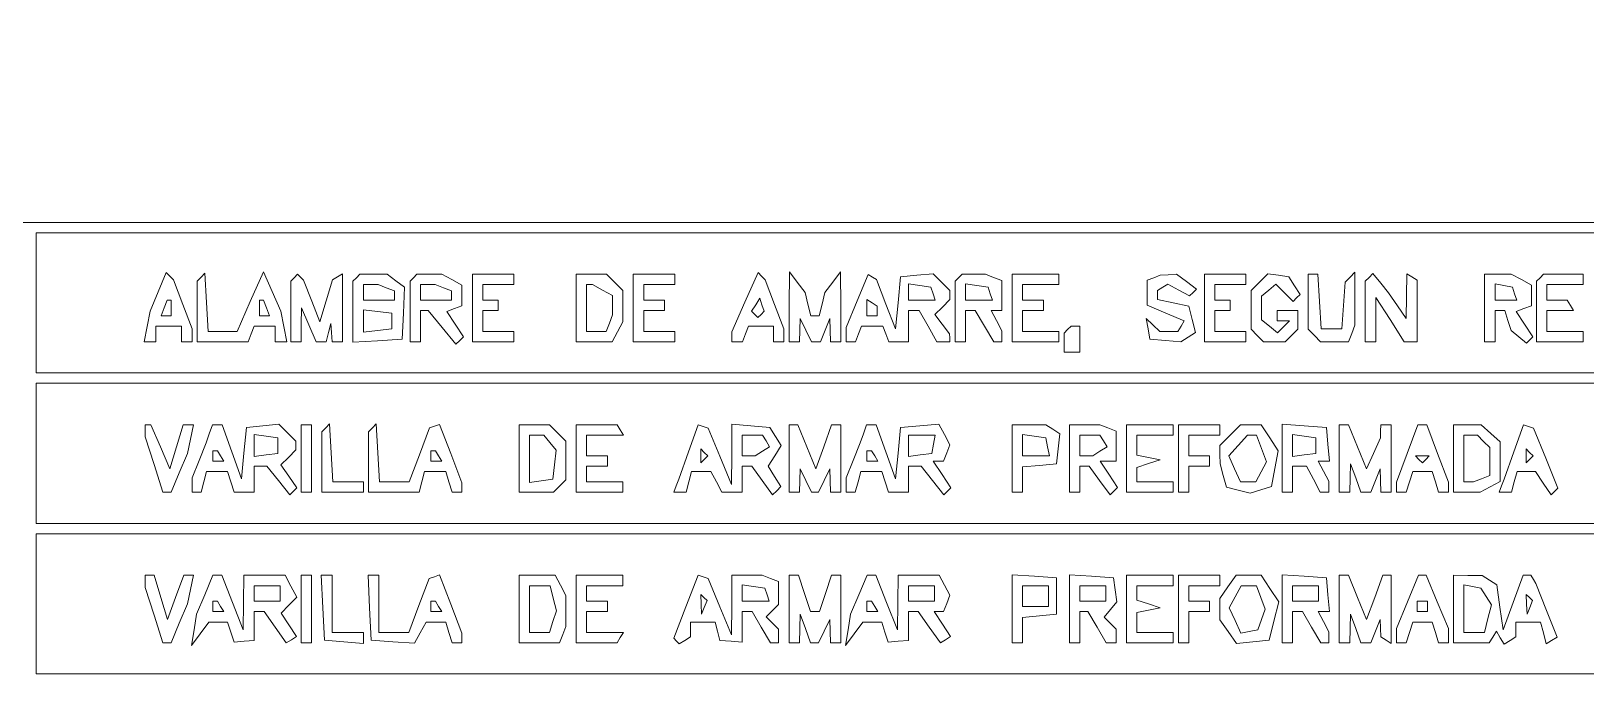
# Paper-space layout 'AN-02-DGE-008' of a CAD drawing. Header units: metres, sheet in millimetres. Extents: x 12 to 193, y 4 to 291.
# Drawn here: x 61.23 to 97.92, y 118.15 to 133.32 of the extents above; entities that cross this region are included whole.
import ezdxf

# ---------------------------------------------------------------- set-up
doc = ezdxf.new("R2010")
doc.units = ezdxf.units.M
doc.layers.add('DGE_CONTORNOS', color=7, linetype='Continuous', lineweight=0)
doc.layers.add('DGE_DATOS', color=7, linetype='Continuous', lineweight=0)

# ---------------------------------------------------------------- blocks, each defined once
blk = doc.blocks.new('LP_REF_DGE_MT_008')
at = {"layer": 'DGE_CONTORNOS'}
for points in [[(193.172, 202.497), (193.172, 134.689), (186.985, 134.689), (180.798, 134.689), (180.798, 131.749), (180.798, 128.809), (111.824, 128.809), (42.85, 128.809), (42.85, 199.557), (42.85, 270.305), (118.011, 270.305), (193.172, 270.305)], [(180.798, 126.91), (180.798, 125.256), (121.074, 125.256), (61.35, 125.256), (61.35, 126.91), (61.35, 128.564), (121.074, 128.564), (180.798, 128.564)], [(64.226, 127.167), (64.036, 126.713), (63.964, 126.352), (63.892, 125.991), (64.03, 125.991), (64.167, 125.991), (64.167, 126.175), (64.167, 126.359), (64.474, 126.359), (64.78, 126.359), (64.78, 126.175), (64.78, 125.991), (64.903, 125.991), (65.025, 125.991), (65.025, 126.144), (65.025, 126.298), (64.806, 126.874), (64.587, 127.45), (64.501, 127.536), (64.416, 127.622)], [(65.239, 127.513), (65.148, 127.421), (65.148, 126.706), (65.148, 125.991), (65.747, 125.991), (66.346, 125.991), (66.417, 126.175), (66.488, 126.359), (66.736, 126.359), (66.985, 126.359), (66.985, 126.175), (66.985, 125.991), (67.123, 125.991), (67.261, 125.991), (67.189, 126.352), (67.117, 126.713), (66.913, 127.179), (66.709, 127.645), (66.4, 126.941), (66.09, 126.236), (65.747, 126.236), (65.405, 126.236), (65.368, 126.921), (65.331, 127.606)], [(67.434, 127.502), (67.353, 127.421), (67.353, 126.706), (67.353, 125.991), (67.475, 125.991), (67.598, 125.991), (67.603, 126.389), (67.607, 126.788), (67.78, 126.389), (67.954, 125.991), (68.073, 125.991), (68.192, 125.991), (68.248, 126.206), (68.304, 126.42), (68.319, 126.206), (68.333, 125.991), (68.455, 125.991), (68.578, 125.991), (68.578, 126.795), (68.578, 127.598), (68.459, 127.525), (68.34, 127.451), (68.191, 126.956), (68.043, 126.46), (67.851, 126.951), (67.659, 127.441), (67.588, 127.512), (67.516, 127.584)], [(68.905, 127.502), (68.823, 127.421), (68.823, 126.699), (68.823, 125.978), (69.405, 126.015), (69.987, 126.053), (70.012, 126.665), (70.037, 127.278), (69.835, 127.431), (69.634, 127.584), (69.31, 127.584), (68.986, 127.584)], [(69.609, 127.265), (69.803, 127.19), (69.803, 127.081), (69.803, 126.971), (69.435, 126.971), (69.068, 126.971), (69.068, 127.155), (69.068, 127.339), (69.242, 127.339), (69.415, 127.339)], [(70.252, 127.502), (70.171, 127.421), (70.171, 126.706), (70.171, 125.991), (70.293, 125.991), (70.416, 125.991), (70.416, 126.359), (70.416, 126.726), (70.507, 126.727), (70.599, 126.729), (70.927, 126.33), (71.254, 125.932), (71.342, 126.019), (71.429, 126.106), (71.233, 126.405), (71.037, 126.704), (71.217, 126.772), (71.396, 126.841), (71.396, 127.086), (71.396, 127.33), (71.159, 127.457), (70.922, 127.584), (70.628, 127.584), (70.334, 127.584)], [(70.957, 127.265), (71.151, 127.19), (71.151, 127.081), (71.151, 126.971), (70.783, 126.971), (70.416, 126.971), (70.416, 127.155), (70.416, 127.339), (70.589, 127.339), (70.763, 127.339)], [(71.641, 126.788), (71.641, 125.991), (72.131, 125.991), (72.621, 125.991), (72.621, 126.114), (72.621, 126.236), (72.253, 126.236), (71.886, 126.236), (71.886, 126.481), (71.886, 126.726), (72.069, 126.726), (72.253, 126.726), (72.253, 126.849), (72.253, 126.971), (72.069, 126.971), (71.886, 126.971), (71.886, 127.155), (71.886, 127.339), (72.253, 127.339), (72.621, 127.339), (72.621, 127.461), (72.621, 127.584), (72.131, 127.584), (71.641, 127.584)], [(74.091, 126.788), (74.091, 125.991), (74.515, 125.991), (74.94, 125.991), (75.067, 126.228), (75.194, 126.465), (75.194, 126.832), (75.194, 127.199), (75.001, 127.391), (74.808, 127.584), (74.45, 127.584), (74.091, 127.584)], [(74.712, 127.212), (74.949, 127.085), (74.949, 126.855), (74.949, 126.624), (74.874, 126.43), (74.8, 126.236), (74.568, 126.236), (74.336, 126.236), (74.336, 126.788), (74.336, 127.339), (74.405, 127.339), (74.475, 127.339)], [(75.439, 126.788), (75.439, 125.991), (75.929, 125.991), (76.419, 125.991), (76.419, 126.114), (76.419, 126.236), (76.051, 126.236), (75.684, 126.236), (75.684, 126.481), (75.684, 126.726), (75.929, 126.726), (76.174, 126.726), (76.174, 126.849), (76.174, 126.971), (75.929, 126.971), (75.684, 126.971), (75.684, 127.155), (75.684, 127.339), (76.051, 127.339), (76.419, 127.339), (76.419, 127.461), (76.419, 127.584), (75.929, 127.584), (75.439, 127.584)], [(78.074, 126.925), (77.766, 126.229), (77.766, 126.11), (77.766, 125.991), (77.893, 125.991), (78.019, 125.991), (78.09, 126.175), (78.16, 126.359), (78.453, 126.359), (78.746, 126.359), (78.746, 126.175), (78.746, 125.991), (78.869, 125.991), (78.991, 125.991), (78.991, 126.144), (78.991, 126.298), (78.772, 126.874), (78.553, 127.45), (78.468, 127.536), (78.382, 127.622)], [(79.118, 126.818), (79.114, 125.991), (79.236, 125.991), (79.359, 125.991), (79.367, 126.267), (79.376, 126.543), (79.508, 126.267), (79.641, 125.991), (79.749, 125.991), (79.857, 125.991), (79.968, 126.267), (80.078, 126.543), (80.086, 126.267), (80.094, 125.991), (80.217, 125.991), (80.339, 125.991), (80.335, 126.818), (80.331, 127.645), (80.146, 127.4), (79.961, 127.155), (79.892, 126.879), (79.822, 126.604), (79.726, 126.604), (79.631, 126.604), (79.561, 126.879), (79.492, 127.155), (79.307, 127.4), (79.122, 127.645)], [(80.722, 126.953), (80.462, 126.326), (80.462, 126.159), (80.462, 125.991), (80.571, 125.991), (80.68, 125.991), (80.751, 126.175), (80.821, 126.359), (81.074, 126.359), (81.327, 126.359), (81.397, 126.175), (81.468, 125.991), (81.7, 125.991), (81.932, 125.991), (81.932, 126.359), (81.932, 126.726), (82.06, 126.726), (82.188, 126.726), (82.397, 126.36), (82.605, 125.993), (82.759, 125.992), (82.912, 125.991), (82.908, 126.083), (82.904, 126.175), (82.73, 126.404), (82.557, 126.634), (82.734, 126.811), (82.912, 126.989), (82.912, 127.094), (82.912, 127.199), (82.713, 127.398), (82.513, 127.597), (82.131, 127.56), (81.748, 127.523), (81.687, 126.91), (81.625, 126.298), (81.401, 126.878), (81.177, 127.459), (81.08, 127.519), (80.982, 127.579)], [(82.514, 127.125), (82.565, 126.971), (82.248, 126.971), (81.932, 126.971), (81.932, 127.164), (81.932, 127.356), (82.198, 127.317), (82.464, 127.278)], [(83.116, 127.502), (83.034, 127.421), (83.034, 126.706), (83.034, 125.991), (83.157, 125.991), (83.279, 125.991), (83.279, 126.359), (83.279, 126.726), (83.395, 126.726), (83.51, 126.726), (83.728, 126.359), (83.945, 125.991), (84.041, 125.991), (84.137, 125.991), (84.137, 126.122), (84.137, 126.252), (84.01, 126.489), (83.883, 126.726), (84.01, 126.726), (84.137, 126.726), (84.137, 127.081), (84.137, 127.435), (83.943, 127.51), (83.749, 127.584), (83.473, 127.584), (83.198, 127.584)], [(83.862, 127.125), (83.912, 126.971), (83.596, 126.971), (83.279, 126.971), (83.279, 127.164), (83.279, 127.356), (83.545, 127.317), (83.811, 127.278)], [(84.382, 126.788), (84.382, 125.991), (84.933, 125.991), (85.484, 125.991), (85.484, 126.114), (85.484, 126.236), (85.056, 126.236), (84.627, 126.236), (84.627, 126.481), (84.627, 126.726), (84.872, 126.726), (85.117, 126.726), (85.117, 126.849), (85.117, 126.971), (84.872, 126.971), (84.627, 126.971), (84.627, 127.155), (84.627, 127.339), (85.056, 127.339), (85.484, 127.339), (85.484, 127.461), (85.484, 127.584), (84.933, 127.584), (84.382, 127.584)], [(87.72, 127.503), (87.567, 127.441), (87.567, 127.147), (87.567, 126.852), (88.005, 126.669), (88.442, 126.486), (88.365, 126.361), (88.288, 126.236), (88.075, 126.236), (87.861, 126.236), (87.702, 126.389), (87.543, 126.543), (87.587, 126.298), (87.63, 126.053), (87.997, 126.021), (88.364, 125.989), (88.533, 126.099), (88.703, 126.21), (88.625, 126.52), (88.548, 126.829), (88.18, 126.91), (87.812, 126.991), (87.812, 127.096), (87.812, 127.202), (87.932, 127.276), (88.052, 127.35), (88.31, 127.212), (88.568, 127.074), (88.649, 127.155), (88.731, 127.236), (88.493, 127.41), (88.255, 127.584), (88.064, 127.574), (87.873, 127.565)], [(88.915, 126.788), (88.915, 125.991), (89.405, 125.991), (89.895, 125.991), (89.895, 126.114), (89.895, 126.236), (89.527, 126.236), (89.16, 126.236), (89.16, 126.481), (89.16, 126.726), (89.344, 126.726), (89.527, 126.726), (89.527, 126.849), (89.527, 126.971), (89.344, 126.971), (89.16, 126.971), (89.16, 127.155), (89.16, 127.339), (89.527, 127.339), (89.895, 127.339), (89.895, 127.461), (89.895, 127.584), (89.405, 127.584), (88.915, 127.584)], [(90.216, 127.398), (90.017, 127.199), (90.017, 126.742), (90.017, 126.285), (90.164, 126.138), (90.311, 125.991), (90.569, 125.991), (90.826, 125.991), (90.973, 126.138), (91.12, 126.285), (91.12, 126.506), (91.12, 126.726), (90.875, 126.726), (90.63, 126.726), (90.63, 126.604), (90.63, 126.481), (90.777, 126.481), (90.924, 126.481), (90.782, 126.34), (90.64, 126.198), (90.451, 126.355), (90.262, 126.511), (90.262, 126.788), (90.262, 127.064), (90.433, 127.206), (90.604, 127.347), (90.807, 127.145), (91.009, 126.942), (91.091, 127.024), (91.173, 127.106), (91.042, 127.314), (90.911, 127.523), (90.663, 127.56), (90.415, 127.597)], [(91.365, 126.935), (91.365, 126.285), (91.512, 126.138), (91.659, 125.991), (91.989, 125.991), (92.319, 125.991), (92.393, 126.185), (92.468, 126.379), (92.468, 127.006), (92.468, 127.633), (92.353, 127.517), (92.238, 127.4), (92.2, 126.849), (92.161, 126.298), (91.916, 126.298), (91.671, 126.298), (91.634, 126.941), (91.597, 127.584), (91.481, 127.584), (91.365, 127.584)], [(92.803, 127.511), (92.713, 127.421), (92.713, 126.706), (92.713, 125.991), (92.835, 125.991), (92.958, 125.991), (92.96, 126.512), (92.962, 127.033), (93.297, 126.513), (93.632, 125.993), (93.785, 125.992), (93.938, 125.991), (93.938, 126.719), (93.938, 127.447), (93.815, 127.523), (93.693, 127.598), (93.686, 127.07), (93.68, 126.543), (93.472, 126.842), (93.264, 127.142), (93.078, 127.371), (92.893, 127.601)], [(95.53, 126.788), (95.53, 125.991), (95.653, 125.991), (95.775, 125.991), (95.775, 126.359), (95.775, 126.726), (95.89, 126.726), (96.004, 126.726), (96.078, 126.492), (96.152, 126.258), (96.334, 126.107), (96.516, 125.956), (96.591, 126.031), (96.666, 126.106), (96.47, 126.405), (96.275, 126.704), (96.454, 126.772), (96.633, 126.841), (96.633, 127.086), (96.633, 127.33), (96.396, 127.457), (96.159, 127.584), (95.845, 127.584), (95.53, 127.584)], [(96.235, 127.125), (96.286, 126.971), (96.031, 126.971), (95.775, 126.971), (95.775, 127.164), (95.775, 127.357), (95.98, 127.317), (96.184, 127.278)], [(96.837, 127.502), (96.756, 127.421), (96.756, 126.706), (96.756, 125.991), (97.307, 125.991), (97.858, 125.991), (97.858, 126.114), (97.858, 126.236), (97.429, 126.236), (97.001, 126.236), (97.001, 126.481), (97.001, 126.726), (97.314, 126.726), (97.628, 126.726), (97.552, 126.849), (97.476, 126.971), (97.238, 126.971), (97.001, 126.971), (97.001, 127.155), (97.001, 127.339), (97.429, 127.339), (97.858, 127.339), (97.858, 127.461), (97.858, 127.584), (97.389, 127.584), (96.919, 127.584)], [(64.535, 126.788), (64.535, 126.604), (64.416, 126.604), (64.298, 126.604), (64.368, 126.788), (64.439, 126.971), (64.487, 126.971), (64.535, 126.971)], [(66.785, 126.788), (66.855, 126.604), (66.736, 126.604), (66.618, 126.604), (66.618, 126.788), (66.618, 126.971), (66.666, 126.971), (66.714, 126.971)], [(78.453, 126.637), (78.379, 126.563), (78.305, 126.637), (78.232, 126.71), (78.328, 126.865), (78.424, 127.021), (78.475, 126.866), (78.527, 126.711)], [(81.197, 126.719), (81.197, 126.604), (81.074, 126.604), (80.952, 126.604), (80.952, 126.795), (80.952, 126.986), (81.074, 126.91), (81.197, 126.834)], [(69.742, 126.481), (69.742, 126.298), (69.405, 126.259), (69.068, 126.22), (69.068, 126.481), (69.068, 126.743), (69.405, 126.704), (69.742, 126.665)], [(85.689, 126.277), (85.607, 126.195), (85.607, 125.971), (85.607, 125.746), (85.791, 125.746), (85.975, 125.746), (85.975, 126.053), (85.975, 126.359), (85.872, 126.359), (85.77, 126.359)], [(180.798, 123.357), (180.798, 121.704), (121.074, 121.704), (61.35, 121.704), (61.35, 123.357), (61.35, 125.011), (121.074, 125.011), (180.798, 125.011)], [(63.922, 123.889), (63.922, 123.746), (64.129, 123.093), (64.335, 122.439), (64.433, 122.439), (64.532, 122.439), (64.725, 122.898), (64.918, 123.357), (64.987, 123.694), (65.056, 124.031), (64.937, 124.031), (64.819, 124.031), (64.661, 123.511), (64.502, 122.99), (64.279, 123.511), (64.055, 124.031), (63.989, 124.031), (63.922, 124.031)], [(65.432, 123.817), (65.356, 123.602), (65.191, 123.189), (65.025, 122.776), (65.025, 122.607), (65.025, 122.439), (65.133, 122.439), (65.242, 122.439), (65.306, 122.684), (65.37, 122.929), (65.618, 122.929), (65.866, 122.929), (65.944, 122.684), (66.022, 122.439), (66.258, 122.439), (66.495, 122.439), (66.495, 122.745), (66.495, 123.051), (66.644, 123.051), (66.792, 123.051), (67.062, 122.714), (67.331, 122.377), (67.416, 122.461), (67.5, 122.545), (67.312, 122.815), (67.123, 123.084), (67.299, 123.26), (67.475, 123.436), (67.475, 123.541), (67.475, 123.646), (67.276, 123.845), (67.077, 124.044), (66.694, 124.007), (66.311, 123.97), (66.25, 123.365), (66.189, 122.759), (65.962, 123.395), (65.736, 124.031), (65.621, 124.031), (65.507, 124.031)], [(67.598, 123.235), (67.598, 122.439), (67.72, 122.439), (67.843, 122.439), (67.843, 123.235), (67.843, 124.031), (67.72, 124.031), (67.598, 124.031)], [(68.18, 123.961), (68.088, 123.868), (68.088, 123.153), (68.088, 122.439), (68.578, 122.439), (69.068, 122.439), (69.068, 122.561), (69.068, 122.684), (68.707, 122.684), (68.345, 122.684), (68.308, 123.369), (68.272, 124.054)], [(69.282, 123.961), (69.19, 123.868), (69.19, 123.153), (69.19, 122.439), (69.789, 122.439), (70.387, 122.439), (70.451, 122.684), (70.515, 122.929), (70.763, 122.929), (71.012, 122.929), (71.089, 122.684), (71.167, 122.439), (71.281, 122.439), (71.396, 122.439), (71.396, 122.55), (71.396, 122.662), (71.132, 123.351), (70.869, 124.039), (70.749, 123.999), (70.629, 123.96), (70.391, 123.322), (70.153, 122.684), (69.801, 122.684), (69.448, 122.684), (69.411, 123.369), (69.374, 124.054)], [(72.743, 123.235), (72.743, 122.439), (73.148, 122.439), (73.552, 122.439), (73.699, 122.586), (73.846, 122.733), (73.846, 123.189), (73.846, 123.646), (73.653, 123.839), (73.461, 124.031), (73.102, 124.031), (72.743, 124.031)], [(74.091, 123.235), (74.091, 122.439), (74.642, 122.439), (75.194, 122.439), (75.194, 122.561), (75.194, 122.684), (74.765, 122.684), (74.336, 122.684), (74.336, 122.867), (74.336, 123.051), (74.581, 123.051), (74.826, 123.051), (74.826, 123.174), (74.826, 123.296), (74.581, 123.296), (74.336, 123.296), (74.336, 123.541), (74.336, 123.786), (74.772, 123.786), (75.208, 123.786), (75.132, 123.909), (75.057, 124.031), (74.574, 124.031), (74.091, 124.031)], [(76.738, 123.389), (76.51, 122.745), (76.451, 122.592), (76.392, 122.439), (76.54, 122.439), (76.687, 122.439), (76.751, 122.684), (76.815, 122.929), (77.041, 122.929), (77.268, 122.929), (77.399, 122.684), (77.53, 122.439), (77.771, 122.439), (78.011, 122.439), (78.011, 122.745), (78.011, 123.051), (78.124, 123.051), (78.236, 123.051), (78.481, 122.714), (78.726, 122.378), (78.824, 122.475), (78.921, 122.572), (78.771, 122.812), (78.622, 123.051), (78.775, 123.297), (78.928, 123.542), (78.794, 123.756), (78.66, 123.97), (78.213, 124.008), (77.766, 124.046), (77.761, 123.334), (77.755, 122.622), (77.481, 123.287), (77.207, 123.952), (77.087, 123.992), (76.967, 124.032)], [(79.114, 123.235), (79.114, 122.439), (79.236, 122.439), (79.359, 122.439), (79.367, 122.714), (79.376, 122.99), (79.508, 122.714), (79.641, 122.439), (79.726, 122.439), (79.812, 122.439), (79.944, 122.714), (80.077, 122.99), (80.086, 122.714), (80.094, 122.439), (80.217, 122.439), (80.339, 122.439), (80.339, 123.235), (80.339, 124.031), (80.227, 124.031), (80.114, 124.031), (79.932, 123.511), (79.749, 122.99), (79.536, 123.511), (79.322, 124.031), (79.218, 124.031), (79.114, 124.031)], [(80.868, 123.817), (80.793, 123.602), (80.627, 123.189), (80.462, 122.776), (80.462, 122.607), (80.462, 122.439), (80.57, 122.439), (80.678, 122.439), (80.742, 122.684), (80.806, 122.929), (81.054, 122.929), (81.303, 122.929), (81.38, 122.684), (81.458, 122.439), (81.695, 122.439), (81.932, 122.439), (81.932, 122.745), (81.932, 123.051), (82.08, 123.051), (82.229, 123.051), (82.498, 122.714), (82.767, 122.377), (82.849, 122.459), (82.931, 122.54), (82.724, 122.857), (82.516, 123.174), (82.64, 123.174), (82.763, 123.174), (82.837, 123.366), (82.911, 123.559), (82.781, 123.802), (82.651, 124.045), (82.199, 124.007), (81.748, 123.97), (81.687, 123.365), (81.625, 122.759), (81.399, 123.395), (81.172, 124.031), (81.058, 124.031), (80.944, 124.031)], [(84.382, 123.235), (84.382, 122.439), (84.504, 122.439), (84.627, 122.439), (84.627, 122.737), (84.627, 123.036), (85.025, 123.074), (85.423, 123.112), (85.464, 123.467), (85.504, 123.821), (85.341, 123.924), (85.178, 124.027), (84.78, 124.029), (84.382, 124.031)], [(85.73, 123.235), (85.73, 122.439), (85.852, 122.439), (85.975, 122.439), (85.975, 122.745), (85.975, 123.051), (86.087, 123.051), (86.199, 123.051), (86.444, 122.714), (86.69, 122.378), (86.777, 122.466), (86.865, 122.553), (86.662, 122.864), (86.459, 123.174), (86.646, 123.174), (86.832, 123.174), (86.832, 123.528), (86.832, 123.882), (86.638, 123.957), (86.445, 124.031), (86.087, 124.031), (85.73, 124.031)], [(87.077, 123.235), (87.077, 122.439), (87.628, 122.439), (88.18, 122.439), (88.18, 122.561), (88.18, 122.684), (87.751, 122.684), (87.322, 122.684), (87.322, 122.853), (87.322, 123.023), (87.598, 123.114), (87.873, 123.205), (87.598, 123.259), (87.322, 123.313), (87.322, 123.55), (87.322, 123.786), (87.751, 123.786), (88.18, 123.786), (88.18, 123.909), (88.18, 124.031), (87.628, 124.031), (87.077, 124.031)], [(88.302, 123.235), (88.302, 122.439), (88.425, 122.439), (88.547, 122.439), (88.547, 122.745), (88.547, 123.051), (88.792, 123.051), (89.037, 123.051), (89.037, 123.174), (89.037, 123.296), (88.792, 123.296), (88.547, 123.296), (88.547, 123.541), (88.547, 123.786), (88.915, 123.786), (89.282, 123.786), (89.282, 123.909), (89.282, 124.031), (88.792, 124.031), (88.302, 124.031)], [(89.527, 123.786), (89.282, 123.541), (89.284, 123.327), (89.286, 123.112), (89.36, 122.835), (89.434, 122.558), (89.717, 122.487), (90, 122.416), (90.249, 122.496), (90.499, 122.575), (90.578, 122.997), (90.657, 123.42), (90.457, 123.725), (90.257, 124.031), (90.015, 124.031), (89.772, 124.031)], [(90.752, 123.242), (90.752, 122.439), (90.875, 122.439), (90.998, 122.439), (90.998, 122.745), (90.998, 123.051), (91.161, 123.051), (91.324, 123.051), (91.488, 122.745), (91.651, 122.439), (91.753, 122.439), (91.855, 122.439), (91.855, 122.569), (91.855, 122.7), (91.728, 122.937), (91.601, 123.174), (91.736, 123.174), (91.871, 123.174), (91.832, 123.572), (91.794, 123.97), (91.273, 124.008), (90.752, 124.045)], [(92.1, 123.235), (92.1, 122.439), (92.223, 122.439), (92.345, 122.439), (92.355, 122.776), (92.364, 123.112), (92.488, 122.776), (92.611, 122.439), (92.727, 122.439), (92.843, 122.439), (92.954, 122.714), (93.065, 122.99), (93.072, 122.714), (93.08, 122.439), (93.203, 122.439), (93.325, 122.439), (93.325, 123.235), (93.325, 124.031), (93.203, 124.031), (93.08, 124.031), (93.075, 123.878), (93.069, 123.725), (92.907, 123.357), (92.745, 122.99), (92.532, 123.511), (92.319, 124.031), (92.209, 124.031), (92.1, 124.031)], [(93.702, 123.353), (93.448, 122.674), (93.448, 122.557), (93.448, 122.439), (93.562, 122.439), (93.676, 122.439), (93.754, 122.684), (93.832, 122.929), (94.06, 122.929), (94.289, 122.929), (94.367, 122.684), (94.444, 122.439), (94.559, 122.439), (94.673, 122.439), (94.673, 122.557), (94.673, 122.674), (94.419, 123.353), (94.165, 124.031), (94.06, 124.031), (93.955, 124.031)], [(94.795, 123.235), (94.795, 122.439), (95.11, 122.439), (95.424, 122.439), (95.661, 122.565), (95.898, 122.692), (95.898, 123.159), (95.898, 123.626), (95.674, 123.828), (95.45, 124.031), (95.123, 124.031), (94.795, 124.031)], [(96.217, 123.389), (95.989, 122.745), (95.93, 122.592), (95.872, 122.439), (96.019, 122.439), (96.166, 122.439), (96.23, 122.684), (96.294, 122.929), (96.51, 122.929), (96.726, 122.929), (96.911, 122.653), (97.096, 122.377), (97.177, 122.455), (97.257, 122.532), (96.972, 123.242), (96.686, 123.952), (96.566, 123.992), (96.446, 124.032)], [(67.047, 123.541), (67.047, 123.357), (66.771, 123.318), (66.495, 123.279), (66.495, 123.541), (66.495, 123.803), (66.771, 123.764), (67.047, 123.725)], [(73.472, 123.61), (73.619, 123.433), (73.579, 123.089), (73.54, 122.745), (73.264, 122.706), (72.988, 122.667), (72.988, 123.226), (72.988, 123.786), (73.157, 123.786), (73.326, 123.786)], [(78.571, 123.65), (78.655, 123.514), (78.486, 123.407), (78.318, 123.3), (78.164, 123.298), (78.011, 123.296), (78.011, 123.541), (78.011, 123.786), (78.249, 123.786), (78.487, 123.786)], [(82.521, 123.572), (82.48, 123.357), (82.206, 123.318), (81.932, 123.279), (81.932, 123.533), (81.932, 123.786), (82.247, 123.786), (82.562, 123.786)], [(85.217, 123.511), (85.257, 123.296), (84.942, 123.296), (84.627, 123.296), (84.627, 123.55), (84.627, 123.803), (84.901, 123.764), (85.176, 123.725)], [(86.534, 123.65), (86.618, 123.514), (86.45, 123.407), (86.281, 123.3), (86.128, 123.298), (85.975, 123.296), (85.975, 123.541), (85.975, 123.786), (86.212, 123.786), (86.45, 123.786)], [(90.265, 123.472), (90.385, 123.158), (90.258, 122.921), (90.131, 122.684), (89.949, 122.684), (89.767, 122.684), (89.628, 122.989), (89.489, 123.295), (89.711, 123.541), (89.933, 123.786), (90.039, 123.786), (90.146, 123.786)], [(91.549, 123.541), (91.549, 123.357), (91.273, 123.318), (90.998, 123.279), (90.998, 123.541), (90.998, 123.803), (91.273, 123.764), (91.549, 123.725)], [(95.506, 123.639), (95.653, 123.492), (95.653, 123.162), (95.653, 122.832), (95.459, 122.758), (95.265, 122.684), (95.153, 122.684), (95.04, 122.684), (95.04, 123.235), (95.04, 123.786), (95.2, 123.786), (95.359, 123.786)], [(65.699, 123.296), (65.775, 123.174), (65.645, 123.174), (65.515, 123.174), (65.515, 123.296), (65.515, 123.419), (65.569, 123.419), (65.623, 123.419)], [(70.844, 123.296), (70.92, 123.174), (70.79, 123.174), (70.661, 123.174), (70.661, 123.296), (70.661, 123.419), (70.715, 123.419), (70.769, 123.419)], [(77.113, 123.214), (77.031, 123.133), (77.031, 123.296), (77.031, 123.46), (77.113, 123.378), (77.195, 123.296)], [(81.135, 123.296), (81.211, 123.174), (81.081, 123.174), (80.952, 123.174), (80.952, 123.296), (80.952, 123.419), (81.006, 123.419), (81.06, 123.419)], [(94.142, 123.214), (94.06, 123.133), (93.979, 123.214), (93.897, 123.296), (94.06, 123.296), (94.224, 123.296)], [(96.592, 123.214), (96.511, 123.133), (96.511, 123.296), (96.511, 123.46), (96.592, 123.378), (96.674, 123.296)], [(180.798, 119.805), (180.798, 118.151), (121.074, 118.151), (61.35, 118.151), (61.35, 119.805), (61.35, 121.459), (121.074, 121.459), (180.798, 121.459)], [(63.922, 120.336), (63.922, 120.194), (64.129, 119.54), (64.335, 118.886), (64.433, 118.886), (64.532, 118.886), (64.725, 119.345), (64.918, 119.805), (64.987, 120.142), (65.056, 120.478), (64.943, 120.478), (64.831, 120.478), (64.638, 119.958), (64.446, 119.437), (64.287, 119.958), (64.129, 120.478), (64.026, 120.478), (63.922, 120.478)], [(65.325, 120.019), (65.132, 119.56), (65.073, 119.192), (65.013, 118.825), (65.218, 119.1), (65.422, 119.376), (65.644, 119.376), (65.866, 119.376), (65.941, 119.139), (66.017, 118.902), (66.256, 118.92), (66.495, 118.938), (66.495, 119.279), (66.495, 119.621), (66.609, 119.621), (66.724, 119.621), (66.986, 119.252), (67.249, 118.883), (67.369, 118.957), (67.489, 119.031), (67.307, 119.308), (67.125, 119.586), (67.312, 119.773), (67.499, 119.96), (67.36, 120.219), (67.222, 120.478), (66.736, 120.478), (66.25, 120.478), (66.242, 119.835), (66.234, 119.192), (65.981, 119.835), (65.727, 120.478), (65.623, 120.478), (65.518, 120.478)], [(67.598, 119.682), (67.598, 118.886), (67.72, 118.886), (67.843, 118.886), (67.843, 119.682), (67.843, 120.478), (67.72, 120.478), (67.598, 120.478)], [(68.113, 119.713), (68.149, 118.947), (68.609, 118.909), (69.068, 118.871), (69.068, 119.001), (69.068, 119.131), (68.7, 119.131), (68.333, 119.131), (68.333, 119.805), (68.333, 120.478), (68.205, 120.478), (68.076, 120.478)], [(69.215, 119.713), (69.252, 118.947), (69.765, 118.91), (70.277, 118.873), (70.412, 119.124), (70.547, 119.376), (70.779, 119.376), (71.012, 119.376), (71.089, 119.131), (71.167, 118.886), (71.281, 118.886), (71.396, 118.886), (71.396, 118.998), (71.396, 119.109), (71.132, 119.798), (70.869, 120.487), (70.745, 120.445), (70.622, 120.404), (70.38, 119.768), (70.138, 119.131), (69.787, 119.131), (69.435, 119.131), (69.435, 119.805), (69.435, 120.478), (69.307, 120.478), (69.179, 120.478)], [(72.743, 119.682), (72.743, 118.886), (73.22, 118.886), (73.697, 118.886), (73.772, 119.08), (73.846, 119.273), (73.846, 119.639), (73.846, 120.005), (73.719, 120.242), (73.592, 120.478), (73.168, 120.478), (72.743, 120.478)], [(74.091, 119.682), (74.091, 118.886), (74.574, 118.886), (75.057, 118.886), (75.132, 119.008), (75.208, 119.131), (74.772, 119.131), (74.336, 119.131), (74.336, 119.376), (74.336, 119.621), (74.581, 119.621), (74.826, 119.621), (74.826, 119.743), (74.826, 119.866), (74.581, 119.866), (74.336, 119.866), (74.336, 120.05), (74.336, 120.233), (74.765, 120.233), (75.194, 120.233), (75.194, 120.356), (75.194, 120.478), (74.642, 120.478), (74.091, 120.478)], [(76.681, 119.736), (76.393, 118.993), (76.459, 118.927), (76.525, 118.861), (76.656, 118.942), (76.786, 119.023), (76.786, 119.199), (76.786, 119.376), (77.078, 119.376), (77.37, 119.376), (77.427, 119.158), (77.484, 118.941), (77.748, 118.921), (78.011, 118.901), (78.011, 119.261), (78.011, 119.621), (78.127, 119.621), (78.242, 119.621), (78.46, 119.253), (78.677, 118.886), (78.773, 118.886), (78.869, 118.886), (78.869, 119.045), (78.869, 119.204), (78.722, 119.351), (78.575, 119.498), (78.722, 119.645), (78.869, 119.792), (78.869, 120.061), (78.869, 120.33), (78.675, 120.404), (78.481, 120.478), (78.124, 120.478), (77.766, 120.478), (77.761, 119.774), (77.755, 119.07), (77.481, 119.735), (77.207, 120.399), (77.088, 120.439), (76.969, 120.479)], [(79.114, 119.682), (79.114, 118.886), (79.236, 118.886), (79.359, 118.886), (79.369, 119.223), (79.378, 119.56), (79.501, 119.223), (79.624, 118.886), (79.718, 118.886), (79.812, 118.886), (79.944, 119.162), (80.077, 119.437), (80.086, 119.162), (80.094, 118.886), (80.217, 118.886), (80.339, 118.886), (80.339, 119.682), (80.339, 120.478), (80.226, 120.478), (80.113, 120.478), (79.971, 120.05), (79.83, 119.621), (79.726, 119.621), (79.623, 119.621), (79.481, 120.05), (79.34, 120.478), (79.227, 120.478), (79.114, 120.478)], [(80.762, 120.019), (80.568, 119.56), (80.509, 119.192), (80.45, 118.825), (80.654, 119.1), (80.859, 119.376), (81.081, 119.376), (81.303, 119.376), (81.378, 119.139), (81.453, 118.902), (81.692, 118.92), (81.932, 118.938), (81.932, 119.279), (81.932, 119.621), (82.046, 119.621), (82.16, 119.621), (82.423, 119.252), (82.685, 118.883), (82.805, 118.957), (82.925, 119.031), (82.732, 119.326), (82.539, 119.621), (82.651, 119.621), (82.763, 119.621), (82.837, 119.814), (82.911, 120.006), (82.784, 120.242), (82.658, 120.478), (82.172, 120.478), (81.687, 120.478), (81.679, 119.835), (81.671, 119.192), (81.417, 119.835), (81.164, 120.478), (81.059, 120.478), (80.955, 120.478)], [(84.382, 119.689), (84.382, 118.886), (84.504, 118.886), (84.627, 118.886), (84.627, 119.184), (84.627, 119.483), (85.025, 119.521), (85.423, 119.56), (85.423, 119.988), (85.423, 120.417), (84.903, 120.455), (84.382, 120.493)], [(85.73, 119.689), (85.73, 118.886), (85.852, 118.886), (85.975, 118.886), (85.975, 119.253), (85.975, 119.621), (86.071, 119.621), (86.167, 119.621), (86.384, 119.253), (86.601, 118.886), (86.717, 118.886), (86.832, 118.886), (86.832, 119.045), (86.832, 119.204), (86.69, 119.346), (86.548, 119.488), (86.7, 119.67), (86.851, 119.852), (86.811, 120.135), (86.771, 120.417), (86.25, 120.455), (85.73, 120.493)], [(87.077, 119.682), (87.077, 118.886), (87.628, 118.886), (88.18, 118.886), (88.18, 119.008), (88.18, 119.131), (87.751, 119.131), (87.322, 119.131), (87.322, 119.367), (87.322, 119.604), (87.598, 119.658), (87.873, 119.712), (87.598, 119.803), (87.322, 119.895), (87.322, 120.064), (87.322, 120.233), (87.751, 120.233), (88.18, 120.233), (88.18, 120.356), (88.18, 120.478), (87.628, 120.478), (87.077, 120.478)], [(88.302, 119.682), (88.302, 118.886), (88.425, 118.886), (88.547, 118.886), (88.547, 119.253), (88.547, 119.621), (88.792, 119.621), (89.037, 119.621), (89.037, 119.743), (89.037, 119.866), (88.792, 119.866), (88.547, 119.866), (88.547, 120.05), (88.547, 120.233), (88.915, 120.233), (89.282, 120.233), (89.282, 120.356), (89.282, 120.478), (88.792, 120.478), (88.302, 120.478)], [(89.473, 120.206), (89.282, 119.934), (89.282, 119.682), (89.282, 119.43), (89.478, 119.151), (89.673, 118.872), (90.06, 118.91), (90.446, 118.947), (90.558, 119.398), (90.669, 119.849), (90.463, 120.164), (90.257, 120.478), (89.96, 120.478), (89.664, 120.478)], [(90.752, 119.689), (90.752, 118.886), (90.875, 118.886), (90.998, 118.886), (90.998, 119.253), (90.998, 119.621), (91.113, 119.621), (91.229, 119.621), (91.446, 119.253), (91.663, 118.886), (91.759, 118.886), (91.855, 118.886), (91.855, 119.016), (91.855, 119.147), (91.728, 119.384), (91.601, 119.621), (91.736, 119.621), (91.871, 119.621), (91.832, 120.019), (91.794, 120.417), (91.273, 120.455), (90.752, 120.493)], [(92.1, 119.682), (92.1, 118.886), (92.223, 118.886), (92.345, 118.886), (92.355, 119.223), (92.364, 119.56), (92.488, 119.223), (92.611, 118.886), (92.727, 118.886), (92.843, 118.886), (92.954, 119.162), (93.065, 119.437), (93.072, 119.23), (93.08, 119.023), (93.203, 118.947), (93.325, 118.871), (93.325, 119.675), (93.325, 120.478), (93.228, 120.478), (93.131, 120.478), (92.937, 119.958), (92.743, 119.437), (92.531, 119.958), (92.319, 120.478), (92.209, 120.478), (92.1, 120.478)], [(93.709, 119.85), (93.448, 119.221), (93.448, 119.053), (93.448, 118.886), (93.562, 118.886), (93.676, 118.886), (93.754, 119.131), (93.832, 119.376), (94.06, 119.376), (94.289, 119.376), (94.367, 119.131), (94.444, 118.886), (94.559, 118.886), (94.673, 118.886), (94.673, 119.053), (94.673, 119.221), (94.412, 119.85), (94.15, 120.478), (94.06, 120.478), (93.97, 120.478)], [(94.795, 119.682), (94.795, 118.886), (95.217, 118.886), (95.638, 118.886), (95.722, 119.021), (95.806, 119.157), (95.9, 119.006), (95.993, 118.855), (96.129, 118.939), (96.266, 119.023), (96.266, 119.199), (96.266, 119.376), (96.558, 119.376), (96.849, 119.376), (96.917, 119.119), (96.984, 118.861), (97.111, 118.94), (97.238, 119.018), (96.989, 119.65), (96.74, 120.282), (96.679, 120.38), (96.619, 120.478), (96.528, 120.478), (96.436, 120.478), (96.201, 119.835), (95.966, 119.192), (95.892, 119.723), (95.817, 120.254), (95.643, 120.365), (95.469, 120.475), (95.132, 120.477), (94.795, 120.478)], [(67.108, 120.05), (67.108, 119.866), (66.801, 119.866), (66.495, 119.866), (66.495, 120.05), (66.495, 120.233), (66.801, 120.233), (67.108, 120.233)], [(73.548, 119.936), (73.623, 119.639), (73.542, 119.385), (73.462, 119.131), (73.225, 119.131), (72.988, 119.131), (72.988, 119.682), (72.988, 120.233), (73.231, 120.233), (73.474, 120.233)], [(77.115, 119.72), (77.051, 119.56), (77.041, 119.794), (77.031, 120.029), (77.105, 119.955), (77.179, 119.881)], [(78.594, 120.019), (78.644, 119.866), (78.328, 119.866), (78.011, 119.866), (78.011, 120.058), (78.011, 120.251), (78.277, 120.211), (78.543, 120.172)], [(82.544, 120.05), (82.544, 119.866), (82.238, 119.866), (81.932, 119.866), (81.932, 120.05), (81.932, 120.233), (82.238, 120.233), (82.544, 120.233)], [(85.239, 119.988), (85.239, 119.743), (84.933, 119.743), (84.627, 119.743), (84.627, 119.988), (84.627, 120.233), (84.933, 120.233), (85.239, 120.233)], [(86.587, 120.05), (86.587, 119.866), (86.281, 119.866), (85.975, 119.866), (85.975, 120.05), (85.975, 120.233), (86.281, 120.233), (86.587, 120.233)], [(90.25, 119.958), (90.353, 119.682), (90.263, 119.437), (90.174, 119.192), (89.974, 119.153), (89.775, 119.113), (89.639, 119.413), (89.502, 119.712), (89.642, 119.973), (89.781, 120.233), (89.964, 120.233), (90.148, 120.233)], [(91.61, 120.05), (91.61, 119.866), (91.304, 119.866), (90.998, 119.866), (90.998, 120.05), (90.998, 120.233), (91.304, 120.233), (91.61, 120.233)], [(95.566, 119.977), (95.689, 119.781), (95.607, 119.456), (95.526, 119.131), (95.283, 119.131), (95.04, 119.131), (95.04, 119.691), (95.04, 120.251), (95.242, 120.212), (95.443, 120.172)], [(96.594, 119.72), (96.53, 119.56), (96.52, 119.794), (96.511, 120.029), (96.585, 119.955), (96.659, 119.881)], [(65.699, 119.743), (65.775, 119.621), (65.645, 119.621), (65.515, 119.621), (65.515, 119.743), (65.515, 119.866), (65.569, 119.866), (65.623, 119.866)], [(70.844, 119.743), (70.92, 119.621), (70.79, 119.621), (70.661, 119.621), (70.661, 119.743), (70.661, 119.866), (70.715, 119.866), (70.769, 119.866)], [(81.135, 119.743), (81.211, 119.621), (81.081, 119.621), (80.952, 119.621), (80.952, 119.743), (80.952, 119.866), (81.006, 119.866), (81.06, 119.866)], [(94.183, 119.743), (94.183, 119.621), (94.06, 119.621), (93.938, 119.621), (93.938, 119.743), (93.938, 119.866), (94.06, 119.866), (94.183, 119.866)]]:
    blk.add_lwpolyline(points, close=True, dxfattribs=at)

psp = doc.layouts.new('AN-02-DGE-008')

# ---------------------------------------------------------------- block references
at = {"layer": 'DGE_DATOS'}
psp.add_blockref('LP_REF_DGE_MT_008', (0, 0), dxfattribs=at)

doc.saveas('drawing.dxf')
